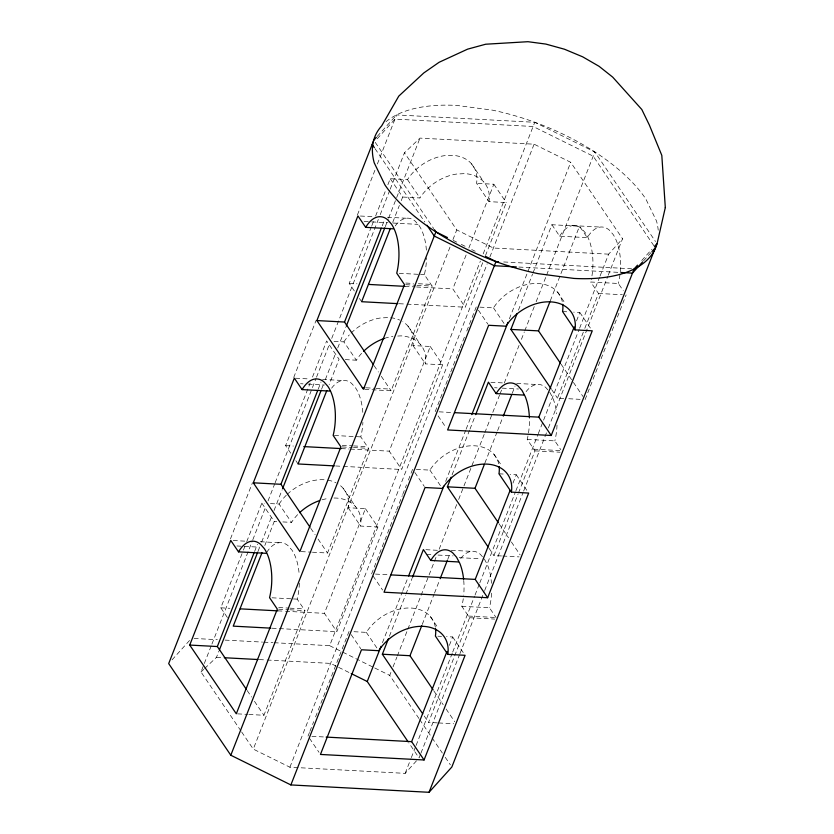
<?xml version="1.0" encoding="UTF-8"?>
<svg xmlns="http://www.w3.org/2000/svg" width="834" height="834" viewBox="0 0 834 834"><rect width="100%" height="100%" fill="white"/><g stroke="black" fill="none" stroke-linecap="round" stroke-linejoin="round"><path stroke-width="0.63" stroke-dasharray="4.17 3.13" d="M230.486 538.837L252.348 483.042M293.714 377.5L316.055 320.485M357.411 214.953L375.477 168.854M377.385 163.996L396.609 114.925L534.761 122.296L594.84 151.996L655.482 241.485M227.38 617.514L220.802 607.819L242.965 551.264M243.434 550.065L244.852 546.458M246.739 541.641L261.824 503.142L264.295 503.267M290.743 453.175L285.624 445.637L310.144 383.067M312.51 377.051L326.647 340.96L339.073 359.287L329.169 384.547M354.325 290.93L349.217 283.383L371.37 226.838M371.849 225.628L373.736 220.822M375.623 216.006L385.996 189.537M387.883 184.721L390.239 178.705L407.503 179.633A40.981 29.576 -34.1 0 1 444.074 155.729L452.299 155.301A40.981 29.576 -34.1 0 1 476.579 183.313L489.005 201.64L506.269 202.558L485.524 255.496M240.932 730.897L200.994 671.964L203.85 664.688M204.32 663.478L211.45 645.276M211.93 644.067L252.337 540.953M252.817 539.744L266.129 505.779M268.027 500.921L274.678 483.939M275.157 482.73L316.044 378.407M316.513 377.187L329.826 343.222M331.734 338.375L378.323 219.488M380.221 214.64L389.728 190.381M390.208 189.162L404.469 152.768L419.971 138.11L534.094 144.199L570.717 162.307L622.529 238.753L608.267 275.147M254.599 551.493L257.435 544.268M318.181 389.238L321.017 382.024M382.243 225.785L384.599 219.769M204.643 668.524L216.496 657.307L218.873 651.25M257.862 551.774L259.76 546.916M261.657 542.069L272.124 515.381M274.021 510.533L282.101 489.902M321.559 389.217L323.467 384.37M325.364 379.512L335.821 352.824M337.728 347.976L345.808 327.355M385.266 226.671L388.112 219.394M388.592 218.174L396.202 198.763M396.671 197.554L419.971 138.11M264.816 545.53L274.25 521.469L261.824 503.142M392.751 222.303L399.361 205.456M401.248 200.65L402.655 197.032L390.239 178.705M248.866 714.467L263.93 715.27L304.952 610.592L297.196 599.135A40.981 20.548 -86.9 0 0 299.416 581.121M312.448 552.212L327.522 553.015L368.545 448.338L360.778 436.891A40.981 20.548 -86.9 0 0 362.894 422.327M364.729 389.363L391.104 390.771L432.127 286.093L424.36 274.636A40.981 20.548 -86.9 0 0 426.57 257.769M416.458 760.848L405.157 773.358L289.898 767.217L253.286 749.109L450.568 245.686M452.945 239.619L456.751 229.913L404.469 152.768M365.438 508.667L377.865 526.994L336.842 631.672L324.416 613.344L365.438 508.667L348.174 507.739A40.981 29.576 -34.1 0 0 337.978 483.887M430.261 346.485L442.687 364.812L401.665 469.49L389.238 451.163L430.261 346.485L412.997 345.557A40.981 29.576 -34.1 0 0 402.801 321.705M482.698 262.72L465.247 307.235L452.82 288.908L466.498 254.016M468.854 248L493.843 184.231L476.579 183.313M274.136 642.722L329.649 645.683L480.353 261.136M483.199 253.859L534.761 122.296M289.898 767.217L487.192 263.794M489.881 257.018L534.094 144.199M308.027 736.12L309.445 732.513M309.914 731.314L313.688 721.681M315.575 716.875L349.05 631.442M371.61 573.875L396.129 511.305M396.609 510.106L402.259 495.667M402.739 494.468L406.502 484.835M408.389 480.03L412.632 469.198M435.202 411.621L450.287 373.121M450.756 371.922L459.722 349.06M460.191 347.861L464.903 335.821M466.79 331.015L476.224 306.954M382.452 642.68L402.426 591.733M402.895 590.514L408.128 577.17M445.679 481.343L465.653 430.396M466.123 429.176L471.356 415.832M509.386 318.786L570.717 162.307M452.091 474.786L469.532 430.271M470.011 429.072L475.192 415.832M389.426 636.186L405.46 595.278M405.929 594.079L412.059 578.431M518.425 310.154L532.572 274.063M533.041 272.854L551.899 224.732L579.526 226.202L587.292 237.659A40.981 20.548 -86.9 0 1 609.195 230.007L613.073 234.396A40.981 20.548 -86.9 0 1 620.215 272.364M418.96 718.501L389.728 675.384L391.156 671.745M393.054 666.887L396.859 657.182M397.328 655.972L407.315 630.494M407.795 629.284L436.318 556.497M439.164 549.22L456.761 504.341M458.658 499.483L484.335 433.982M484.804 432.763L499.545 395.16M500.014 393.95L501.922 389.092M504.299 383.035L519.04 345.422M521.417 339.355L524.263 332.078M524.742 330.869L534.25 306.61M536.147 301.752L546.134 276.283M546.604 275.064L594.84 151.996M484.908 463.026L497.168 431.741M497.637 430.542L502.819 417.302M512.253 393.241L515.078 386.027M422.244 624.426L434.034 594.35M434.504 593.141L439.685 579.911M447.702 559.458L450.058 553.442M550.294 300.803L579.526 226.202M449.359 645.391L452.664 636.967L446.492 636.644M512.952 483.147L516.246 474.723L510.085 474.39M576.534 320.892L579.828 312.479L573.667 312.145M405.157 773.358L410.86 758.804M411.339 757.595L415.613 746.67M416.093 745.46L452.226 653.272M452.695 652.052L474.567 596.258M475.046 595.038L479.321 584.123M479.8 582.914L515.454 491.924M515.923 490.715L537.794 434.91M538.274 433.701L579.15 329.378M579.63 328.169L599.594 277.211M600.073 276.002L608.632 254.162L622.529 238.753M437.36 722.88L428.561 722.411L469.584 617.733L461.827 606.287A40.981 20.548 -86.9 0 0 463.266 598.729M501.495 555.955L493.957 555.548L518.008 494.187M518.477 492.988L534.98 450.871L527.213 439.414A40.981 20.548 -86.9 0 0 529.381 417.49M563.742 398.464L557.466 398.131L584.342 329.555M584.811 328.346L598.489 293.453L590.722 282.007L618.348 283.477L623.29 290.764M420.492 754.311L419.064 757.95L408.848 742.875M420.962 753.102L459.471 654.846M459.951 653.627L484.189 591.765M484.669 590.545L523.179 492.289M523.648 491.08L546.468 432.846M548.365 427.998L607.798 276.367M585.093 399.611L606.308 345.464M606.777 344.265L626.115 294.934M377.177 136.463L396.609 114.925M377.229 138.778L394.972 119.116L533.124 126.487L593.193 156.187L655.305 247.823M172.065 659.85L191.497 638.312M641.742 260.489L651.875 249.251M643.483 260.927L651.083 252.504M200.994 671.964L203.736 669.379M397.724 336.05L401.133 335.873A40.981 29.576 -34.1 0 1 425.413 363.885L442.687 364.812M402.655 197.032L419.929 197.96A40.981 29.576 -34.1 0 1 456.49 174.056L464.715 173.628A40.981 29.576 -34.1 0 1 489.005 201.64M572.624 225.597L600.251 227.077M387.424 217.236L406.273 218.237M360.424 216.027L374.237 216.767M364.124 221.479L370.4 221.813M371.651 221.875L387.977 222.751M392.918 223.032L418.032 224.367M551.899 224.732L559.666 236.189L587.292 237.659M608.632 254.162L493.374 248.021L456.751 229.913M503.736 261.959L631.557 268.777M518.873 267.047L619.589 272.416M399.246 273.302L419.335 274.376M420.597 274.438L424.36 274.636M405.856 283.06L413.393 283.456M418.418 283.727L430.98 284.394M598.489 293.453L622.341 294.725M405.751 284.686L415.801 285.228M417.052 285.291L432.127 286.093M349.217 283.383L356.983 283.8M404.907 286.354L415.269 286.906M416.562 286.979L452.82 288.908M479.925 307.141L493.488 307.871A40.981 29.576 -34.1 0 1 532.853 283.633A40.981 29.576 -34.1 0 1 562.387 302.023M562.564 311.551L568.736 311.885M399.194 303.712L405.668 304.056M406.961 304.129L465.247 307.235M334.048 341.356L343.921 341.877L356.337 360.205A40.981 29.576 -34.1 0 1 361.727 353.23M345.245 359.61L356.337 360.205M516.653 383.421L536.752 384.495M490.903 382.274L503.465 382.952M494.604 387.727L497.116 387.862M502.141 388.133L518.467 388.998M322.591 379.418L342.68 380.492M295.58 378.209L309.404 378.949M300.532 383.723L303.044 383.859M308.069 384.13L324.395 384.995M366.095 387.8L374.883 388.269M376.134 388.342L389.958 389.071M568.767 398.735L580.068 399.34M439.08 411.829L452.038 412.528M527.213 439.414L554.85 440.894L560.802 449.672M334.403 435.484L360.778 436.891M533.833 449.182L561.459 450.652M534.98 450.871L560.094 452.216M342.274 445.304L352.323 445.846M353.574 445.909L367.387 446.649M342.169 446.941L352.219 447.472M353.47 447.535L368.545 448.338M285.624 445.637L293.401 446.044M341.325 448.598L349.092 449.015M350.384 449.088L389.238 451.163M416.333 469.396L429.906 470.115A40.981 29.576 -34.1 0 1 470.647 445.794A40.981 29.576 -34.1 0 1 499.159 466.55M498.982 473.806L505.143 474.129M335.612 465.966L342.086 466.31M343.379 466.383L401.665 469.49M270.466 503.6L279.098 504.059L291.514 522.386A40.981 29.576 -34.1 0 1 298.697 513.567M274.25 521.469L276.721 521.594M282.882 521.928L291.514 522.386M334.017 498.013A40.981 29.576 -34.1 0 1 360.59 526.066L377.865 526.994M451.267 550.284L471.356 551.357M425.893 549.689L438.444 550.357M260.26 541.735L279.098 542.736M233.259 540.526L245.811 541.193M502.746 556.017L519.071 556.893M426.695 554.464L432.982 554.798M438.006 555.058L453.071 555.871M459.232 557.654L480.582 558.79M236.95 545.978L243.226 546.312M244.487 546.374L259.562 547.177M301.147 551.608L311.197 552.15M375.498 574.084L388.446 574.772M461.827 606.287L489.454 607.757L496.063 617.514M272.072 597.801L292.171 598.864M293.422 598.937L297.196 599.135M468.437 616.045L494.812 617.452M278.692 607.559L288.741 608.09M289.992 608.163L303.805 608.893M469.584 617.733L494.708 619.078M278.587 609.185L288.627 609.717M289.888 609.79L304.952 610.592M220.802 607.819L229.871 608.299M277.795 610.853L284.269 611.197M285.562 611.27L324.416 613.344M353.981 631.713L366.324 632.37A40.981 29.576 -34.1 0 1 406.377 608.08A40.981 29.576 -34.1 0 1 435.421 627.648M437.86 636.186L441.561 636.384M272.082 628.211L336.842 631.672M194.082 638.448L217.32 639.688M225.065 640.105L262.512 642.097M263.805 642.17L272.843 642.649M216.496 657.307L222.98 657.661M259.301 659.59L265.785 659.934M267.078 660.007L330.629 663.395L337.489 666.793M438.611 722.953L453.686 723.756M237.565 713.862L247.604 714.394M311.916 736.328L324.864 737.016M453.237 240.411L456.709 242.131M461.327 244.414L467.103 247.271M471.721 249.554L475.192 251.263M329.649 645.683L373.549 667.388M374.706 667.961L389.728 675.384M338.635 667.356L350.082 673.017M547.813 389.822L545.697 387.424A40.981 20.548 -86.9 0 0 525.701 392.168M482.417 556.685L480.301 554.287A40.981 20.548 -86.9 0 0 459.649 559.958M493.843 184.231L506.269 202.558M579.828 312.479L591.525 329.722M471.533 163.829L483.949 182.156M557.519 292.067L565.556 303.93M561.074 364.166L572.718 381.346M573.448 382.42L582.903 396.39M551.639 389.541L557.466 398.131M407.503 179.633L419.929 197.96M493.488 307.871L504.455 324.04M375.258 142.364L433.722 228.61M375.081 148.713L424.767 222.021M478.414 310.185L487.911 324.197M516.246 474.723L527.213 490.892M407.951 326.073L420.367 344.4M493.937 454.322L501.974 466.175M412.997 345.557L425.413 363.885M359.444 298.478L361.633 301.71M438.121 415.937L446.159 427.8M499.024 523.731L508.49 537.69M511.398 541.985L520.135 554.871M374.091 365.667L378.417 372.047M381.305 376.311L391.104 390.771M488.86 548.032L493.957 555.548M429.906 470.115L441.593 487.369M414.832 472.43L424.329 486.451M452.664 636.967L463.621 653.147M430.344 616.566L438.382 628.429M343.128 488.255L355.545 506.582M348.174 507.739L360.59 526.066M295.862 460.722L298.051 463.965M373.079 576.033L382.577 590.045M433.816 690.865L443.198 704.709M446.086 708.973L454.749 721.754M310.78 528.318L315.148 534.761M318.056 539.056L327.522 553.015M424.235 716.02L428.561 722.411M366.324 632.37L377.281 648.539M419.69 719.586L431.376 736.829M432.106 737.913L442.333 753.008M445.262 757.314L450.381 764.861M351.239 634.684L360.747 648.696M309.487 738.278L318.995 752.299M247.198 690.573L251.566 697.015M254.474 701.311L263.93 715.27M241.662 731.971L253.286 749.109M549.742 392.136L552.796 397.891A40.981 20.548 -86.9 0 1 556.632 413.831M484.346 558.999L487.4 564.754A40.981 20.548 -86.9 0 1 491.476 583.237M385.986 121.722A150.954 72.026 21.4 0 1 456.74 105.418L492.498 110.161A150.954 72.026 21.4 0 1 645.787 198.878L656.514 221.031A150.954 72.026 21.4 0 1 658.203 230.174M619.964 274.636A40.981 20.548 -86.9 0 1 618.348 283.477M491.57 593.193A40.981 20.548 -86.9 0 1 489.454 607.757M557.018 425.173A40.981 20.548 -86.9 0 1 554.85 440.894M343.921 341.877A40.981 29.576 -34.1 0 1 349.31 334.903M351.104 333.058A40.981 29.576 -34.1 0 1 380.492 317.973L388.717 317.546A40.981 29.576 -34.1 0 1 399.694 320.068M279.098 504.059A40.981 29.576 -34.1 0 1 286.281 495.24M287.219 494.333A40.981 29.576 -34.1 0 1 326.501 479.967M327.783 480.155A40.981 29.576 -34.1 0 1 335.946 482.75M463.735 580.485A40.981 20.548 -86.9 0 1 463.683 595.174M395.222 225.92A40.981 20.548 -86.9 0 1 415.207 221.166L419.085 225.555A40.981 20.548 -86.9 0 1 426.382 250.117M331.63 388.164A40.981 20.548 -86.9 0 1 351.625 383.421L355.503 387.81A40.981 20.548 -86.9 0 1 362.8 412.361M266.755 552.306A40.981 20.548 -86.9 0 1 288.043 545.665L291.921 550.054A40.981 20.548 -86.9 0 1 299.208 574.616M559.666 236.189A40.981 20.548 -86.9 0 1 581.569 228.526L585.447 232.926A40.981 20.548 -86.9 0 1 591.275 279.546M384.432 338.396A40.981 29.576 -34.1 0 1 392.908 336.3M322.028 499.816A40.981 29.576 -34.1 0 1 328.085 498.482"/><path stroke-width="1.25" d="M238.503 551.847A40.981 20.548 -86.9 0 1 260.406 544.195L264.295 548.584A40.981 20.548 -86.9 0 1 269.559 597.665L277.326 609.122L236.303 713.789L189.725 645.068L230.747 540.39L238.503 551.847L266.14 553.317M302.096 389.593A40.981 20.548 -86.9 0 1 323.999 381.941L327.877 386.34A40.981 20.548 -86.9 0 1 333.152 435.411L340.908 446.868L299.886 551.545L253.307 482.813L294.329 378.136L302.096 389.593L329.722 391.073M365.678 227.348A40.981 20.548 -86.9 0 1 387.581 219.696L391.459 224.085A40.981 20.548 -86.9 0 1 396.734 273.166L404.5 284.623L363.478 389.301L316.889 320.569L357.911 215.891L365.678 227.348L393.304 228.818M246.468 689.499L217.351 646.538L254.13 552.692M310.05 527.244L280.933 484.293L317.712 390.448M373.371 364.604L344.525 322.039L381.294 228.193M219.352 650.03L257.383 552.984M282.58 488.693L321.09 390.437M346.287 326.146L384.787 227.88M261.991 552.754L233.228 626.146L270.789 628.148M326.813 390.562L298.051 463.965L334.319 465.893M390.395 228.318L361.633 301.71L397.901 303.649M654.419 246.447L656.952 243.632L451.84 767.019L429.03 792.3L290.878 784.93L230.799 755.229L435.911 231.852L434.451 229.694M290.878 784.93L495.99 261.553L498.565 261.688M408.118 741.801L367.241 681.503L381.034 646.319M408.597 575.96L443.782 486.191M471.825 414.623L507.958 322.424M488.13 546.958L447.378 486.827L451.142 477.194M475.661 414.634L488.401 382.149L496.157 393.596L523.794 395.076M422.786 713.894L382.358 654.231L388.488 638.594M412.528 577.232L423.38 549.554L430.771 560.458L458.398 561.939M550.909 388.467L510.877 329.409L517.007 313.761M498.294 522.657L475.005 488.297L484.429 464.236M503.298 416.103L511.784 394.451M433.086 689.801L409.984 655.712L421.775 625.625M440.164 578.702L447.233 560.656M560.344 363.092L538.503 330.879L549.825 302.002M424.068 759.972L320.454 754.447L361.476 649.769L378.74 650.697A40.981 29.576 -34.1 0 1 423.536 626.365A40.981 29.576 -34.1 0 1 447.816 654.377L465.091 655.295L424.068 759.972L411.642 741.645L447.003 651.406M487.65 597.728L384.036 592.203L425.059 487.525L442.322 488.443A40.981 29.576 -34.1 0 1 487.119 464.121A40.981 29.576 -34.1 0 1 511.398 492.133L528.673 493.05L487.65 597.728L475.224 579.401L510.116 490.361M551.232 435.484L447.618 429.948L488.641 325.281L505.915 326.198A40.981 29.576 -34.1 0 1 550.701 301.866A40.981 29.576 -34.1 0 1 574.991 329.878L592.255 330.806L551.232 435.484L538.806 417.146L574.178 326.918M429.03 792.3L634.132 268.913L637.52 265.17M376.332 137.401L373.799 140.206L168.687 663.593L230.799 755.229M642.639 261.866L632.495 273.104L620.871 272.489M651.927 251.566L655.305 247.823M516.298 266.911L494.343 265.733L434.264 236.032L426.966 225.253M368.638 284.425L404.907 286.354M510.877 329.409L538.503 330.879M316.889 320.569L344.525 322.039M362.321 387.601L364.833 387.737M454.624 412.663L538.806 417.146M303.764 446.597L341.325 448.598M447.378 486.827L475.005 488.297M253.307 482.813L280.933 484.293M391.042 574.907L475.224 579.401M240.234 608.851L277.795 610.853M382.358 654.231L409.984 655.712M189.725 645.068L217.351 646.538M224.283 657.724L257.998 659.527M326.157 737.089L411.642 741.645M435.911 231.852L447.462 237.554M485.586 256.413L495.99 261.553M351.218 673.58L367.241 681.503M574.991 329.878L562.564 311.551A40.981 29.576 -34.1 0 0 562.752 304.306M372.162 144.397L374.351 147.628M511.398 492.133L498.982 473.806A40.981 29.576 -34.1 0 0 499.159 466.55M447.816 654.377L435.4 636.05A40.981 29.576 -34.1 0 0 435.577 628.805M430.771 560.458A40.981 20.548 -86.9 0 1 452.674 552.806L456.552 557.206L459.774 563.284A40.981 20.548 -86.9 0 1 463.61 579.223M496.157 393.596A40.981 20.548 -86.9 0 1 518.06 385.944L521.938 390.343L525.159 396.421A40.981 20.548 -86.9 0 1 529.381 417.49M363.52 351.385A40.981 29.576 -34.1 0 1 384.432 338.396M299.635 512.66A40.981 29.576 -34.1 0 1 319.61 500.577M665.313 207.551L657.63 241.203A150.954 72.026 21.4 0 1 574.011 278.431L538.253 273.677A150.954 72.026 21.4 0 1 384.964 184.971L374.226 162.818A150.954 72.026 21.4 0 1 381.701 125.84L398.777 96.118L423.808 72.933L439.132 62.269L467.593 49.154L485.69 44.223L527.974 41.7L545.853 44.077L564.514 49.237L582.674 56.827L599.104 66.334L612.688 77.114L641.815 109.504L649.405 125.163L661.81 155.374L665.313 207.551"/></g></svg>
